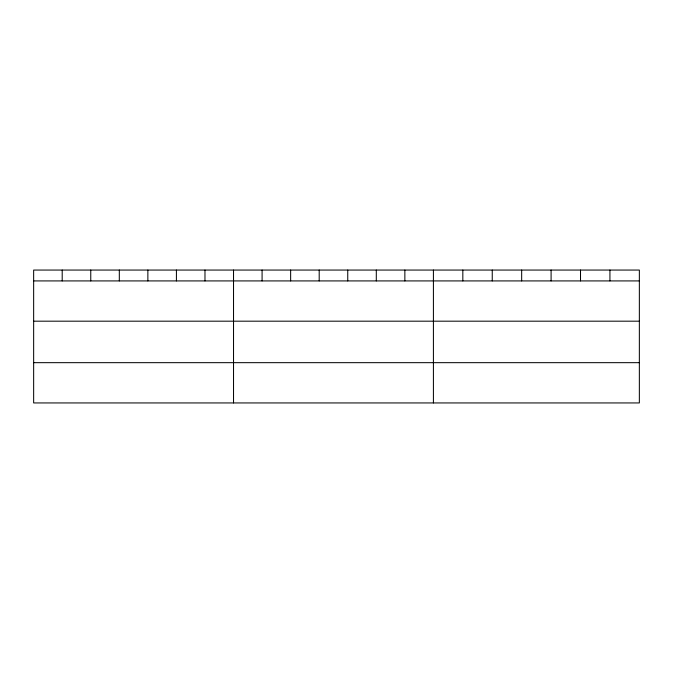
<?xml version="1.0" encoding="UTF-8"?>
<svg xmlns="http://www.w3.org/2000/svg" width="673" height="673" viewBox="0 0 673 673"><rect width="100%" height="100%" fill="white"/><g stroke="black" fill="none" stroke-linecap="round" stroke-linejoin="round"><path stroke-width="1.01" d="M639.35 321.181L639.35 270.058L33.65 270.058L33.65 402.942L639.35 402.942L639.35 321.181L33.65 321.181M33.65 280.919L639.35 280.919M33.65 362.671L639.35 362.671M609.931 270.058L609.931 280.919M580.513 270.058L580.513 280.919M551.094 270.058L551.094 280.919M521.668 270.058L521.668 280.919M492.249 270.058L492.249 280.919M462.831 270.058L462.831 280.919M433.412 270.058L433.412 402.942M404.86 270.058L404.86 280.919M376.3 270.058L376.3 280.919M347.748 270.058L347.748 280.919M319.195 270.058L319.195 280.919M290.643 270.058L290.643 280.919M262.083 270.058L262.083 280.919M233.531 270.058L233.531 402.942M204.979 270.058L204.979 280.919M176.419 270.058L176.419 280.919M147.867 270.058L147.867 280.919M119.314 270.058L119.314 280.919M90.762 270.058L90.762 280.919M62.202 270.058L62.202 280.919"/></g></svg>
